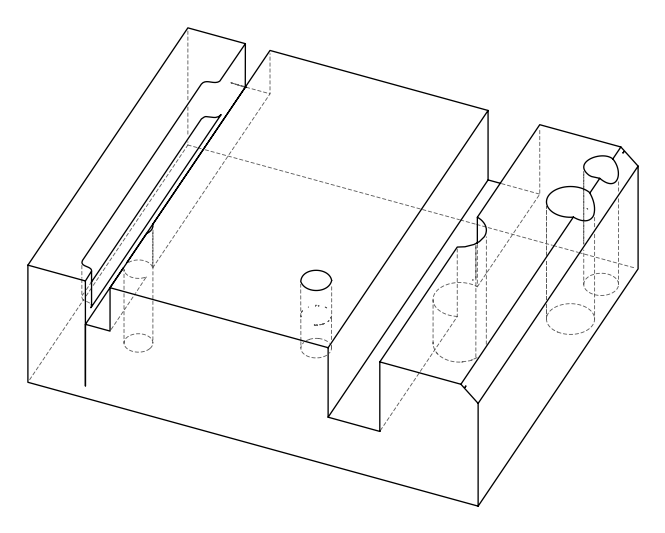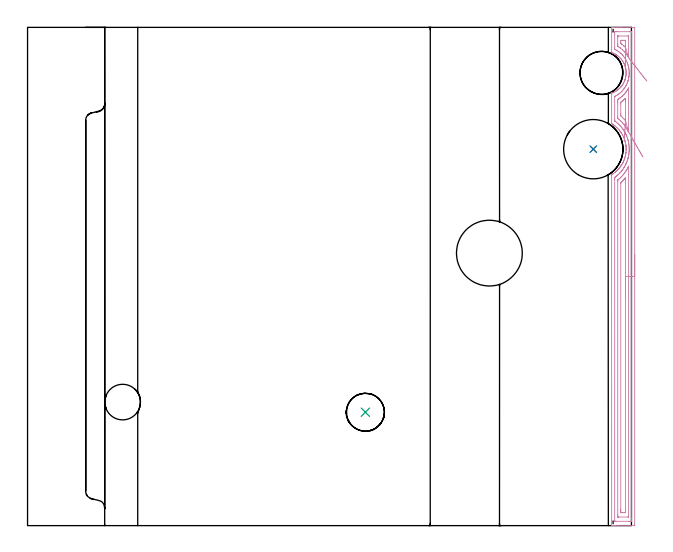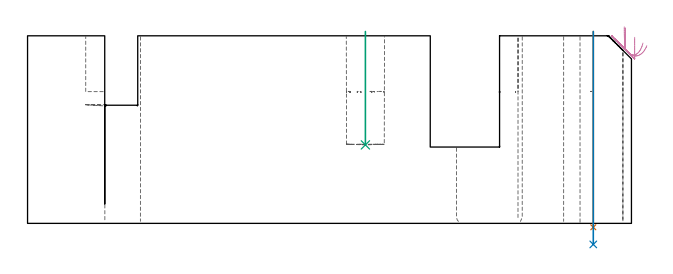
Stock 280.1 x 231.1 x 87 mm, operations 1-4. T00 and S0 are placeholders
(PLAN: 15 operations, 13 tool changes, 155.4 min)
(1 INDEXABLE_INSERT_DRILL_THROUGH_HOLE_FROM_SOLID | STEP1HOLE_3 | NXT0302_006 | 0.36 min | 20905 mm3)
(2 DRILL_TO_ENLARGE_THROUGH_HOLE_1 | STEP1HOLE_3 | UGT0301_390 | 0.4 min | 30743 mm3)
(3 INDEXABLE_INSERT_DRILL_BLIND_HOLE_FROM_SOLID | STEP1POCKET | NXT0302_006 | 0.21 min | 12111 mm3)
(4 AREA_MILL | FG_CHAMFER_SURFACE | UGT0205_001 | 7.54 min | 12917 mm3)
(5 MILL_OPEN_POCKET | POCKET_OPEN | NXT0201_008 | Follow Part, ap 1.5, ae 75% | 133.16 min | 338654 mm3)
(6 MILL_RECTANGULAR_SLOT | SLOT_RECTANGULAR | UGT0201_004 | Follow Part, ap 8, ae 75% | 4.89 min | 195621 mm3)
(7 MILL_RECTANGULAR_SLOT_1 | SLOT_RECTANGULAR_1 | NXT0201_011 | Follow Part, ap 3, ae 75% | 3.23 min | 22316 mm3)
(8 MILL_THROUGH_HOLE_FROM_SOLID_MATERIAL | STEP1HOLE_2 | NXT0201_007 | Circular | 3.91 min | 26439 mm3)
(9 SPOT_DRILL | STEP1HOLE | NXT0321_9005460120000 | 0.03 min | 0 mm3)
(10 SPOT_DRILL_1 | STEP1HOLE_1 | NXT0321_9005460120000 | 0.05 min | 0 mm3)
(11 DRILL_BLIND_HOLE_INTO_CENTER | STEP1HOLE | NXT0301_038 | 0.05 min | 0 mm3)
(12 GUN_DRILL_THROUGH_HOLE | STEP1HOLE | UGT0307_002 | 0.44 min | 1546 mm3)
(13 SPADE_DRILL_TO_ENLARGE_THROUGH_HOLE | STEP1HOLE | UGT0306_007 | 0.38 min | 10199 mm3)
(14 DRILL_THROUGH_HOLE_INTO_CENTER | STEP1HOLE_1 | NXT0301_065 | 0.37 min | 4206 mm3)
(15 DRILL_TO_ENLARGE_THROUGH_HOLE | STEP1HOLE_1 | UGT0301_265 | 0.39 min | 14783 mm3)
(TOOL NXT0302_006 | Index. Insert Drill 17.5mm [880-D1750L25-05] | D17.5 PA176 FL88 Z2)
(TOOL UGT0301_390 | Twist Drill 27.5 mm | D27.5 PA118 FL165 Z2)
(TOOL UGT0205_001 | Chamfer Mill 20 x 3 x 45 deg. | D20 FL50 Z2)
(TOOL NXT0201_008 | ENDMILL 6mm [2P460-0600-NA 1630] | D6 FL26 Z6)
(TOOL UGT0201_004 | End Mill 32 mm | D32 FL53 Z6)
(TOOL NXT0201_011 | ENDMILL 12mm [2P460-1200-NA 1630] | D12 FL38 Z6)
(TOOL NXT0201_007 | ENDMILL 25mm [R216.25-25050GCK54P 1620] | D25 R3 FL54 Z5)
(TOOL NXT0321_9005460120000 | NC Spot Drill, 142deg, 12mm, Carbide, Uncoated | D12 PA142 FL30 Z2)
(TOOL NXT0301_038 | Carbide Drill 6.7mm [860.1-0670-034A1-MM 2214] | D6.7 PA140 FL53 Z2)
(TOOL UGT0307_002 | Gun Drill 6 mm | D6 PA130 FL24 Z1)
(TOOL UGT0306_007 | Spade Drill 16.5mm | D16.5 PA132 FL10 Z2)
(TOOL NXT0301_065 | Carbide Drill 9.4mm [860.1-0940-075A1-MM 2214] | D9.4 PA140 FL98 Z2)
(TOOL UGT0301_265 | Twist Drill 19.9 mm | D19.9 PA118 FL140 Z2)
(OP 1 INDEXABLE_INSERT_DRILL_THROUGH_HOLE_FROM_SOLID)
G17 G21 G94 G90
T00 M6
G54
G17 G0 G90 X262.4 Y174.6 S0 M3
G43 Z97. H1
G94 G81 G98 Z-1.806 F250. R89.
G80
M5
M2
(OP 2 DRILL_TO_ENLARGE_THROUGH_HOLE_1)
G17 G21 G94 G90
T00 M6
G54
G17 G0 G90 X262.4 Y174.6 S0 M3
G43 Z97. H0
G94 G73 G98 Z-9.762 F250. Q24.19 R89.
G80
M5
M2
(OP 3 INDEXABLE_INSERT_DRILL_BLIND_HOLE_FROM_SOLID)
G17 G21 G94 G90
T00 M6
G54
G17 G0 G90 X156.7 Y52.6 S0 M3
G43 Z97. H1
G94 G81 G98 Z36.4 F250. R89.
G80
M5
M2
(OP 4 AREA_MILL)
G17 G21 G94 G90
T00 M6
G54
G17 G0 G90 X281.6 Y125.55 S1061 M3
G43 Z97. H0
Z86.3
G94 G1 Y125.512 Z85.428 F250.
Y125.398 Z84.564
Y125.209 Z83.712
Y124.947 Z82.88
Y124.613 Z82.074
Y124.21 Z81.3
Y123.741 Z80.564
Y123.21 Z79.872
Y122.621 Z79.229
Y121.978 Z78.64
Y121.286 Z78.109
Y120.55 Z77.64
Y119.776 Z77.237
Y118.97 Z76.903
Y118.138 Z76.641
Y117.286 Z76.452
Y116.422 Z76.338
Y115.55 Z76.3
Y0.631
X281.596 Y0.226 Z76.302
X281.592 Y0.01 Z76.306
X281.372 Y0. Z76.526
X274.04 Z83.855
X272.636 Z85.26
X272.272 Z85.623
X271.543 Z86.357
X271.302 Z86.598
X270.919 Z86.972
X270.903 Y0.008 Z86.988
X270.9 Y0.184 Z87.
Y162.501
X270.904 Y162.759 Z86.99
X271.11 Y162.896 Z86.789
X271.195 Y162.948 Z86.704
X271.388 Y163.075 Z86.51
X271.674 Y163.263 Z86.226
X271.751 Y163.316 Z86.149
X271.812 Y163.358 Z86.088
X272.552 Y163.925 Z85.346
X272.632 Y163.992 Z85.266
X272.714 Y164.06 Z85.182
X272.842 Y164.164 Z85.058
X272.947 Y164.252 Z84.952
X272.989 Y164.29 Z84.911
X273.156 Y164.446 Z84.74
X273.431 Y164.699 Z84.468
X273.878 Y165.145 Z84.02
X273.913 Y165.184 Z83.985
X274.04 Y165.326 Z83.856
X274.31 Y165.625 Z83.588
X274.383 Y165.713 Z83.516
X274.482 Y165.834 Z83.415
X274.547 Y165.911 Z83.353
X274.652 Y166.039 Z83.247
X274.681 Y166.078 Z83.217
X274.924 Y166.404 Z82.972
X275.189 Y166.755 Z82.709
X275.272 Y166.878 Z82.626
X275.309 Y166.932 Z82.589
X275.335 Y166.973 Z82.563
X275.59 Y167.376 Z82.307
X275.858 Y167.826 Z82.038
X275.881 Y167.867 Z82.015
X276.068 Y168.204 Z81.831
X276.103 Y168.274 Z81.797
X276.182 Y168.435 Z81.717
X276.321 Y168.719 Z81.575
X276.523 Y169.165 Z81.376
X276.706 Y169.613 Z81.192
X276.721 Y169.656 Z81.176
X276.807 Y169.889 Z81.091
X276.884 Y170.103 Z81.012
X276.936 Y170.241 Z80.962
X276.946 Y170.27 Z80.952
X277.022 Y170.507 Z80.874
X277.151 Y170.953 Z80.746
X277.163 Y170.997 Z80.734
X277.267 Y171.4 Z80.632
X277.365 Y171.847 Z80.534
X277.447 Y172.294 Z80.448
X277.454 Y172.339 Z80.441
X277.517 Y172.74 Z80.381
X277.532 Y172.873 Z80.366
X277.554 Y173.085 Z80.34
X277.567 Y173.188 Z80.33
X277.569 Y173.212 Z80.329
X277.632 Y174.081 Z80.264
X277.641 Y174.465 Z80.251
X277.644 Y174.528 Z80.25
X277.64 Y174.843 Z80.255
X277.638 Y174.975 Z80.257
X277.635 Y175.022 Z80.259
X277.619 Y175.422 Z80.278
X277.59 Y175.799 Z80.308
X277.585 Y175.868 Z80.313
X277.561 Y176.078 Z80.334
X277.548 Y176.209 Z80.35
X277.536 Y176.316 Z80.362
X277.472 Y176.762 Z80.423
X277.463 Y176.81 Z80.431
X277.395 Y177.209 Z80.503
X277.348 Y177.433 Z80.551
X277.301 Y177.656 Z80.598
X277.281 Y177.737 Z80.618
X277.189 Y178.103 Z80.707
X277.063 Y178.549 Z80.831
X277.047 Y178.599 Z80.846
X276.946 Y178.931 Z80.952
X276.859 Y179.188 Z81.04
X276.761 Y179.443 Z81.135
X276.519 Y180.019 Z81.381
X276.397 Y180.303 Z81.5
X276.383 Y180.336 Z81.514
X276.068 Y180.998 Z81.831
X276.017 Y181.096 Z81.882
X276.006 Y181.115 Z81.892
X275.941 Y181.23 Z81.956
X275.402 Y182.124 Z82.498
X275.367 Y182.176 Z82.533
X275.189 Y182.446 Z82.709
X275.059 Y182.623 Z82.836
X274.98 Y182.734 Z82.917
X274.857 Y182.897 Z83.041
X274.766 Y183.017 Z83.132
X274.31 Y183.575 Z83.588
X274.136 Y183.77 Z83.762
X274.01 Y183.911 Z83.887
X273.431 Y184.502 Z84.467
X273.11 Y184.805 Z84.787
X272.553 Y185.279 Z85.347
X272.519 Y185.306 Z85.381
X272.285 Y185.493 Z85.614
X272.013 Y185.698 Z85.885
X271.83 Y185.826 Z86.069
X271.673 Y185.936 Z86.226
X271.247 Y186.218 Z86.652
X271.065 Y186.333 Z86.833
X270.903 Y186.442 Z86.989
X270.9 Y186.648 Z87.
Y200.509
X270.904 Y200.572 Z86.99
X270.907 Y200.577 Z86.987
X270.953 Y200.598 Z86.942
X271.027 Y200.626 Z86.869
X271.057 Y200.637 Z86.84
X271.697 Y200.889 Z86.203
X271.836 Y200.956 Z86.064
X272.127 Y201.096 Z85.772
X272.552 Y201.319 Z85.346
X272.714 Y201.415 Z85.183
X272.948 Y201.553 Z84.952
X273.156 Y201.686 Z84.74
X273.309 Y201.783 Z84.59
X273.431 Y201.871 Z84.468
X273.598 Y201.999 Z84.298
X273.795 Y202.149 Z84.104
X273.876 Y202.211 Z84.023
X274.04 Y202.345 Z83.859
X274.311 Y202.567 Z83.589
X274.432 Y202.677 Z83.468
X274.816 Y203.059 Z83.082
X274.924 Y203.173 Z82.976
X275.189 Y203.454 Z82.71
X275.24 Y203.512 Z82.66
X275.29 Y203.57 Z82.609
X275.635 Y204.012 Z82.265
X275.808 Y204.251 Z82.091
X275.963 Y204.464 Z81.936
X276.068 Y204.621 Z81.831
X276.208 Y204.852 Z81.691
X276.288 Y204.986 Z81.611
X276.496 Y205.357 Z81.404
X276.712 Y205.802 Z81.185
X276.912 Y206.251 Z80.984
X276.94 Y206.322 Z80.955
X276.945 Y206.334 Z80.95
X276.987 Y206.446 Z80.911
X277.067 Y206.667 Z80.832
X277.092 Y206.738 Z80.806
X277.102 Y206.769 Z80.796
X277.223 Y207.145 Z80.674
X277.346 Y207.59 Z80.554
X277.447 Y208.038 Z80.452
X277.525 Y208.484 Z80.372
X277.584 Y208.932 Z80.313
X277.589 Y209.005 Z80.306
X277.623 Y209.378 Z80.275
X277.633 Y209.619 Z80.265
X277.64 Y209.825 Z80.254
X277.637 Y210.043 Z80.252
X277.638 Y210.272 Z80.257
X277.634 Y210.336 Z80.26
X277.614 Y210.719 Z80.279
X277.607 Y210.794 Z80.285
X277.574 Y211.166 Z80.325
X277.527 Y211.504 Z80.373
X277.511 Y211.613 Z80.388
X277.427 Y212.06 Z80.472
X277.322 Y212.506 Z80.576
X277.193 Y212.955 Z80.704
X277.168 Y213.03 Z80.729
X277.046 Y213.4 Z80.852
X276.947 Y213.665 Z80.952
X276.813 Y213.981 Z81.085
X276.67 Y214.293 Z81.227
X276.629 Y214.371 Z81.267
X276.437 Y214.743 Z81.462
X276.383 Y214.839 Z81.516
X276.186 Y215.187 Z81.713
X276.068 Y215.379 Z81.831
X275.825 Y215.734 Z82.074
X275.57 Y216.081 Z82.329
X275.366 Y216.328 Z82.532
X275.189 Y216.544 Z82.71
X274.994 Y216.763 Z82.906
X274.791 Y216.974 Z83.109
X274.31 Y217.43 Z83.589
X274.051 Y217.654 Z83.849
X273.785 Y217.868 Z84.114
X273.598 Y218.004 Z84.301
X273.431 Y218.125 Z84.468
X273.156 Y218.308 Z84.743
X272.996 Y218.414 Z84.904
X272.553 Y218.683 Z85.347
X272.41 Y218.761 Z85.489
X271.673 Y219.11 Z86.225
X271.388 Y219.231 Z86.51
X271.249 Y219.29 Z86.651
X271.226 Y219.3 Z86.674
X271.112 Y219.344 Z86.788
X270.905 Y219.43 Z86.991
X270.9 Y219.737 Z87.
Y230.916
X270.903 Y231.092 Z86.988
X270.919 Y231.1 Z86.972
X271.302 Z86.598
X271.543 Z86.357
X272.272 Z85.623
X273.52 Z84.377
X274.924 Z82.972
X281.112 Z76.785
X281.375 Y231.098 Z76.523
X281.592 Y231.09 Z76.306
X281.599 Y230.87 Z76.299
X281.6 Y115.55 Z76.3
X280.186 Z77.714
Y3.357
X280.185 Y2.464 Z77.715
X280.184 Y2.42 Z77.716
X280.168 Y2.01 Z77.732
X279.757 Y2.003 Z78.143
X279.344 Y2.001 Z78.556
X278.875 Y2. Z79.025
X273.156 Y2.001 Z84.744
X272.684 Y2.003 Z85.216
X272.436 Y2.01 Z85.464
X272.321 Y2.022 Z85.579
X272.315 Y2.376 Z85.585
Y2.42
X272.314 Y160.67 Z85.586
X272.315 Y161.138 Z85.585
X272.317 Y161.351 Z85.583
X272.321 Y161.456 Z85.579
X272.324 Y161.475 Z85.576
X272.336 Y161.488 Z85.564
X272.365 Y161.512 Z85.535
X272.493 Y161.607 Z85.407
X272.87 Y161.896 Z85.03
X273.156 Y162.119 Z84.744
X273.367 Y162.288 Z84.533
X273.626 Y162.501 Z84.274
X273.845 Y162.698 Z84.055
X274.04 Y162.878 Z83.86
X274.303 Y163.13 Z83.597
X274.574 Y163.396 Z83.326
X274.746 Y163.576 Z83.154
X274.924 Y163.769 Z82.976
X275.167 Y164.044 Z82.733
X275.377 Y164.29 Z82.523
X275.57 Y164.53 Z82.33
X275.808 Y164.835 Z82.092
X275.957 Y165.033 Z81.943
X276.067 Y165.184 Z81.833
X276.325 Y165.555 Z81.575
X276.667 Y166.078 Z81.233
X276.673 Y166.088 Z81.227
X276.692 Y166.12 Z81.208
X277.001 Y166.66 Z80.899
X277.174 Y166.973 Z80.726
X277.31 Y167.242 Z80.59
X277.576 Y167.781 Z80.324
X277.603 Y167.84 Z80.297
X277.615 Y167.867 Z80.285
X277.865 Y168.469 Z80.035
X277.98 Y168.761 Z79.92
X278.11 Y169.116 Z79.79
X278.301 Y169.656 Z79.599
X278.324 Y169.725 Z79.576
X278.34 Y169.777 Z79.56
X278.46 Y170.195 Z79.44
X278.533 Y170.476 Z79.367
X278.551 Y170.55 Z79.349
X278.698 Y171.204 Z79.202
X278.746 Y171.444 Z79.154
X278.838 Y171.957 Z79.062
X278.896 Y172.339 Z79.004
X278.944 Y172.744 Z78.956
X278.987 Y173.233 Z78.913
X279.012 Y173.568 Z78.888
X279.047 Y174.127 Z78.853
X279.05 Y174.214 Z78.85
X279.052 Y174.422 Z78.848
X279.047 Y175.022 Z78.853
X279.034 Y175.335 Z78.866
X278.998 Y175.916 Z78.902
X278.963 Y176.302 Z78.937
X278.902 Y176.81 Z78.998
X278.824 Y177.337 Z79.076
X278.759 Y177.704 Z79.141
X278.598 Y178.459 Z79.302
X278.563 Y178.599 Z79.337
X278.46 Y178.995 Z79.44
X278.312 Y179.493 Z79.588
X278.245 Y179.711 Z79.655
X278.002 Y180.387 Z79.898
X277.675 Y181.182 Z80.225
X277.632 Y181.282 Z80.268
X277.576 Y181.406 Z80.324
X277.203 Y182.176 Z80.697
X277.021 Y182.508 Z80.879
X276.692 Y183.068 Z81.208
X276.688 Y183.074 Z81.212
X276.274 Y183.72 Z81.626
X276.104 Y183.965 Z81.796
X275.808 Y184.366 Z82.092
X275.412 Y184.859 Z82.488
X274.924 Y185.428 Z82.976
X274.612 Y185.753 Z83.288
X274.04 Y186.321 Z83.86
X273.676 Y186.648 Z84.224
X273.156 Y187.083 Z84.744
X272.564 Y187.542 Z85.336
X272.439 Y187.636 Z85.461
X272.353 Y187.703 Z85.547
X272.321 Y187.734 Z85.579
X272.32 Y187.756 Z85.58
X272.317 Y187.968 Z85.583
X272.314 Y188.393 Z85.586
X272.315 Y198.699 Z85.585
X272.316 Y198.912 Z85.584
X272.319 Y199.018 Z85.581
X272.321 Y199.065 Z85.579
X272.354 Y199.085 Z85.546
X272.509 Y199.168 Z85.391
X272.933 Y199.393 Z84.967
X273.156 Y199.518 Z84.744
X273.495 Y199.719 Z84.405
X274.037 Y200.062 Z83.863
X274.039 Y200.063 Z83.861
X274.537 Y200.453 Z83.363
X274.924 Y200.763 Z82.976
X275.029 Y200.85 Z82.871
X275.148 Y200.956 Z82.752
X275.482 Y201.286 Z82.418
X275.808 Y201.615 Z82.092
X275.922 Y201.735 Z81.978
X276.027 Y201.851 Z81.873
X276.33 Y202.217 Z81.57
X276.692 Y202.678 Z81.208
X276.721 Y202.716 Z81.179
X276.741 Y202.745 Z81.159
X277.084 Y203.243 Z80.816
X277.332 Y203.639 Z80.568
X277.389 Y203.734 Z80.511
X277.423 Y203.794 Z80.477
X277.576 Y204.074 Z80.324
X277.73 Y204.377 Z80.17
X277.806 Y204.534 Z80.094
X278.013 Y204.986 Z79.887
X278.201 Y205.428 Z79.699
X278.245 Y205.537 Z79.655
X278.274 Y205.617 Z79.626
X278.46 Y206.159 Z79.44
X278.499 Y206.282 Z79.401
X278.511 Y206.322 Z79.389
X278.687 Y206.987 Z79.213
X278.739 Y207.217 Z79.161
X278.843 Y207.724 Z79.057
X278.909 Y208.111 Z78.991
X278.938 Y208.316 Z78.962
X278.96 Y208.499 Z78.94
X279.009 Y209.005 Z78.891
X279.031 Y209.322 Z78.869
X279.057 Y209.9 Z78.843
Y209.904
X279.056 Y209.938 Z78.844
X279.049 Y210.198 Z78.851
X279.025 Y210.794 Z78.875
X278.997 Y211.145 Z78.903
X278.936 Y211.688 Z78.964
X278.862 Y212.176 Z79.038
X278.785 Y212.582 Z79.115
X278.609 Y213.326 Z79.291
X278.567 Y213.477 Z79.333
X278.46 Y213.835 Z79.44
X278.276 Y214.371 Z79.624
X278.164 Y214.67 Z79.736
X277.903 Y215.265 Z79.997
X277.576 Y215.916 Z80.324
X277.444 Y216.16 Z80.456
X277.268 Y216.471 Z80.632
X276.88 Y217.054 Z81.02
X276.692 Y217.317 Z81.208
X276.194 Y217.948 Z81.706
X275.808 Y218.387 Z82.092
X275.348 Y218.843 Z82.552
X274.924 Y219.232 Z82.976
X274.301 Y219.737 Z83.599
X274.15 Y219.848 Z83.75
X274.04 Y219.924 Z83.86
X273.499 Y220.284 Z84.401
X273.156 Y220.487 Z84.744
X272.906 Y220.631 Z84.994
X272.642 Y220.764 Z85.258
X272.437 Y220.868 Z85.463
X272.321 Y220.931 Z85.579
X272.319 Y220.952 Z85.581
X272.317 Y221.057 Z85.583
X272.314 Y221.483 Z85.586
Y221.526
Y227.743
X272.315 Y228.636 Z85.585
X272.316 Y228.68 Z85.584
X272.332 Y229.09 Z85.568
X272.743 Y229.097 Z85.157
X273.156 Y229.099 Z84.744
X273.625 Y229.1 Z84.275
X279.344 Y229.099 Z78.556
X279.816 Y229.097 Z78.084
X280.064 Y229.09 Z77.836
X280.179 Y229.078 Z77.721
X280.185 Y228.724 Z77.715
Y228.68
X280.186 Y115.55 Z77.714
X278.772 Z79.128
X278.771 Y4.788 Z79.129
X278.769 Y4.209 Z79.131
X278.766 Y4.052 Z79.134
X278.765 Y4.02 Z79.135
X278.734 Y4.01 Z79.166
X278.663 Y4.003 Z79.237
X278.46 Y4.001 Z79.44
X274.04 Z83.86
X273.834 Y4.003 Z84.066
X273.775 Y4.006 Z84.125
X273.742 Y4.01 Z84.158
X273.735 Y4.023 Z84.165
X273.732 Y4.104 Z84.168
X273.73 Y4.209 Z84.17
X273.729 Y4.523 Z84.171
X273.728 Y5.103 Z84.172
X273.729 Y159.818 Z84.171
X273.73 Y160.131 Z84.17
X273.733 Y160.238 Z84.167
X273.735 Y160.271 Z84.165
X273.75 Y160.286 Z84.15
X273.791 Y160.322 Z84.109
X274.04 Y160.524 Z83.86
X274.143 Y160.608 Z83.757
X274.267 Y160.713 Z83.633
X274.615 Y161.025 Z83.285
X274.924 Y161.307 Z82.976
X275.077 Y161.452 Z82.823
X275.235 Y161.607 Z82.665
X275.518 Y161.9 Z82.382
X275.808 Y162.207 Z82.092
X275.947 Y162.36 Z81.953
X276.071 Y162.501 Z81.829
X276.353 Y162.845 Z81.547
X276.692 Y163.265 Z81.208
X276.749 Y163.338 Z81.151
X276.792 Y163.396 Z81.108
X277.123 Y163.854 Z80.777
X277.428 Y164.29 Z80.472
X277.487 Y164.38 Z80.413
X277.576 Y164.52 Z80.324
X277.826 Y164.931 Z80.074
X277.976 Y165.184 Z79.924
X278.153 Y165.495 Z79.747
X278.46 Y166.062 Z79.44
X278.466 Y166.073 Z79.434
X278.581 Y166.306 Z79.319
X278.761 Y166.668 Z79.139
X278.768 Y166.671 Z79.132
X278.769 Y166.669 Z79.131
X278.77 Y166.659 Z79.13
X278.772 Y162.802 Z79.128
Y115.55
X277.357 Z80.543
Y7.113
X277.356 Y6.892 Z80.544
X277.351 Y6.225 Z80.549
X277.346 Y6.01 Z80.554
X277.133 Y6.006 Z80.767
X276.692 Y6. Z81.208
X275.808 Z82.092
X275.367 Y6.006 Z82.533
X275.154 Y6.01 Z82.746
X275.15 Y6.132 Z82.75
X275.144 Y6.669 Z82.756
X275.143 Y6.892 Z82.757
Y7.565
Y158.702
X275.146 Y158.924 Z82.754
X275.15 Y159.09 Z82.75
X275.158 Y159.125 Z82.742
X275.187 Y159.156 Z82.713
X275.242 Y159.21 Z82.658
X275.808 Y159.733 Z82.092
X275.851 Y159.774 Z82.049
X275.897 Y159.818 Z82.003
X276.292 Y160.223 Z81.608
X276.692 Y160.642 Z81.208
X276.726 Y160.679 Z81.174
X276.756 Y160.713 Z81.144
X276.83 Y160.797 Z81.07
X277.209 Y161.237 Z80.691
X277.31 Y161.352 Z80.59
X277.349 Y161.396 Z80.551
X277.353 Y161.326 Z80.547
X277.355 Y161.231 Z80.545
X277.357 Y160.934 Z80.543
Y160.713
Y115.55
Y114.678 Z80.581
Y113.813 Z80.695
Y112.962 Z80.883
Y112.13 Z81.146
Y111.324 Z81.48
Y110.55 Z81.882
Y109.814 Z82.351
Y109.122 Z82.882
Y108.479 Z83.472
Y107.89 Z84.115
Y107.358 Z84.807
Y106.89 Z85.543
Y106.487 Z86.317
Y106.153 Z87.122
Y105.891 Z87.955
Y105.702 Z88.806
Y105.588 Z89.671
Y105.55 Z90.543
G0 Z97.
X285.44 Y170.934
Z83.631
G1 X285.229 Y171.3 Z82.868
X284.987 Y171.723 Z82.144
X284.714 Y172.199 Z81.466
X284.412 Y172.724 Z80.838
X284.085 Y173.295 Z80.265
X283.733 Y173.907 Z79.752
X283.361 Y174.555 Z79.302
X282.971 Y175.235 Z78.919
X282.566 Y175.941 Z78.606
X282.149 Y176.668 Z78.365
X281.722 Y177.411 Z78.198
X281.29 Y178.163 Z78.106
X280.856 Y178.92 Z78.09
X280.423 Y179.674 Z78.151
X279.994 Y180.422 Z78.287
X279.573 Y181.156 Z78.497
X279.162 Y181.872 Z78.781
X278.765 Y182.563 Z79.135
X278.628 Y182.801 Z79.272
X278.521 Y183.009 Z79.379
X278.491 Y183.07 Z79.409
X278.46 Y183.131 Z79.44
X278.172 Y183.673 Z79.728
X278.001 Y183.965 Z79.899
X277.576 Y184.667 Z80.324
X277.456 Y184.859 Z80.444
X277.231 Y185.208 Z80.669
X276.831 Y185.753 Z81.069
X276.692 Y185.931 Z81.208
X276.101 Y186.648 Z81.799
X275.808 Y186.989 Z82.092
X275.273 Y187.542 Z82.627
X274.924 Y187.887 Z82.976
X274.319 Y188.436 Z83.581
X273.738 Y188.934 Z84.162
X273.735 Y189.016 Z84.165
X273.731 Y189.33 Z84.169
X273.729 Y189.645 Z84.171
Y196.485
X273.73 Y196.798 Z84.17
X273.735 Y197.379 Z84.165
X273.745 Y197.677 Z84.155
X274.04 Y197.866 Z83.86
X274.286 Y198.025 Z83.614
X274.663 Y198.274 Z83.237
X274.814 Y198.385 Z83.086
X274.924 Y198.469 Z82.976
X275.311 Y198.776 Z82.589
X275.8 Y199.168 Z82.1
X275.808 Y199.175 Z82.092
X276.254 Y199.611 Z81.646
X276.705 Y200.062 Z81.195
X277.112 Y200.532 Z80.788
X277.458 Y200.956 Z80.442
X277.51 Y201.024 Z80.39
X277.576 Y201.112 Z80.324
X277.882 Y201.541 Z80.018
X278.1 Y201.851 Z79.8
X278.24 Y202.073 Z79.66
X278.46 Y202.431 Z79.44
X278.575 Y202.629 Z79.325
X278.641 Y202.745 Z79.259
X278.685 Y202.823 Z79.215
X278.703 Y202.854 Z79.197
X278.736 Y202.907 Z79.164
X278.765 Y202.951 Z79.135
X278.767 Y202.893 Z79.133
X278.77 Y202.745 Z79.13
X278.771 Y202.56 Z79.129
Y202.43
Y182.916
X278.769 Y182.758 Z79.131
X278.765 Y182.563 Z79.135
X277.342 Y187.803 Z80.558
X277.127 Y188.053 Z80.773
X276.797 Y188.436 Z81.103
X276.692 Y188.55 Z81.208
X275.938 Y189.33 Z81.962
X275.808 Y189.457 Z82.092
X275.153 Y190.076 Z82.747
X275.15 Y190.13 Z82.75
X275.147 Y190.225 Z82.753
X275.143 Y190.897 Z82.757
Y191.119
Y195.591
X275.147 Y196.259 Z82.753
X275.15 Y196.368 Z82.75
X275.302 Y196.485 Z82.598
X275.59 Y196.705 Z82.31
X275.808 Y196.874 Z82.092
X276.087 Y197.097 Z81.813
X276.435 Y197.379 Z81.465
X276.573 Y197.5 Z81.327
X276.692 Y197.61 Z81.208
X277.03 Y197.932 Z80.87
X277.16 Y198.057 Z80.74
X277.341 Y198.231 Z80.559
X277.35 Y197.981 Z80.55
X277.355 Y197.602 Z80.545
X277.357 Y197.379 Z80.543
Y196.706
Y188.658
X277.355 Y188.436 Z80.545
X277.35 Y187.936 Z80.55
X277.342 Y187.803 Z80.558
X277.288 Y186.937 Z80.65
X277.236 Y186.082 Z80.817
X277.184 Y185.245 Z81.058
X277.134 Y184.432 Z81.371
X277.085 Y183.65 Z81.753
X277.039 Y182.904 Z82.203
X276.996 Y182.2 Z82.716
X276.955 Y181.543 Z83.289
X276.918 Y180.938 Z83.917
X276.884 Y180.391 Z84.595
X276.854 Y179.904 Z85.319
X276.827 Y179.483 Z86.082
X276.806 Y179.129 Z86.879
X276.788 Y178.846 Z87.704
X276.775 Y178.636 Z88.551
X276.767 Y178.5 Z89.413
X276.763 Y178.44 Z90.283
X276.764 Y178.455 Z91.155
G0 X287.229 Y206.188 Z82.411
G1 X286.929 Y206.573 Z81.688
X286.59 Y207.007 Z81.011
X286.217 Y207.486 Z80.385
X285.811 Y208.006 Z79.813
X285.377 Y208.563 Z79.302
X284.916 Y209.153 Z78.854
X284.434 Y209.772 Z78.472
X283.933 Y210.414 Z78.161
X283.416 Y211.076 Z77.922
X282.89 Y211.751 Z77.757
X282.356 Y212.436 Z77.667
X281.819 Y213.123 Z77.653
X281.284 Y213.809 Z77.716
X280.754 Y214.489 Z77.854
X280.234 Y215.156 Z78.066
X279.727 Y215.806 Z78.351
X279.237 Y216.434 Z78.708
X278.768 Y217.035 Z79.132
X278.753 Y217.054 Z79.147
X278.46 Y217.556 Z79.44
X278.222 Y217.948 Z79.678
X277.739 Y218.677 Z80.161
X277.616 Y218.843 Z80.284
X277.576 Y218.894 Z80.324
X277.202 Y219.356 Z80.698
X276.88 Y219.737 Z81.02
X276.692 Y219.948 Z81.208
X275.999 Y220.631 Z81.901
X275.808 Y220.805 Z82.092
X274.94 Y221.526 Z82.96
X274.924 Y221.537 Z82.976
X274.4 Y221.89 Z83.5
X274.04 Y222.129 Z83.86
X273.743 Y222.324 Z84.157
X273.735 Y222.42 Z84.165
X273.732 Y222.732 Z84.168
X273.729 Y223.314 Z84.171
Y223.629
Y226.312
X273.731 Y226.891 Z84.169
X273.734 Y227.048 Z84.166
X273.735 Y227.08 Z84.165
X273.766 Y227.09 Z84.134
X273.837 Y227.097 Z84.063
X274.04 Y227.099 Z83.86
X278.46 Z79.44
X278.666 Y227.097 Z79.234
X278.725 Y227.094 Z79.175
X278.758 Y227.09 Z79.142
X278.765 Y227.077 Z79.135
X278.768 Y226.996 Z79.132
X278.77 Y226.891 Z79.13
X278.771 Y226.577 Z79.129
X278.772 Y225.997 Z79.128
X278.771 Y217.633 Z79.129
X278.77 Y217.054 Z79.13
X278.768 Y217.035 Z79.132
X277.35 Y221.754 Z80.55
X276.692 Y222.387 Z81.208
X276.656 Y222.42 Z81.244
X275.808 Y223.12 Z82.092
X275.568 Y223.314 Z82.332
X275.163 Y223.609 Z82.737
X275.15 Y223.653 Z82.75
X275.145 Y223.985 Z82.755
Y224.208
X275.15 Y224.874 Z82.75
X275.154 Y225.09 Z82.746
X275.367 Y225.094 Z82.533
X275.808 Y225.1 Z82.092
X276.692 Z81.208
X277.133 Y225.094 Z80.767
X277.346 Y225.09 Z80.554
X277.35 Y224.968 Z80.55
X277.356 Y224.431 Z80.544
X277.357 Y224.208 Z80.543
Y222.642
X277.355 Y222.42 Z80.545
X277.35 Y221.754 Z80.55
X277.343 Y220.883 Z80.595
X277.337 Y220.019 Z80.715
X277.33 Y219.169 Z80.911
X277.324 Y218.339 Z81.18
X277.317 Y217.535 Z81.52
X277.311 Y216.765 Z81.929
X277.306 Y216.033 Z82.403
X277.3 Y215.345 Z82.94
X277.295 Y214.706 Z83.534
X277.291 Y214.122 Z84.182
X277.286 Y213.596 Z84.878
X277.283 Y213.133 Z85.617
X277.28 Y212.737 Z86.394
X277.277 Y212.409 Z87.203
X277.275 Y212.153 Z88.037
X277.274 Y211.971 Z88.89
X277.273 Y211.864 Z89.756
Y211.833 Z90.628
G0 Z97.
M5
M2
